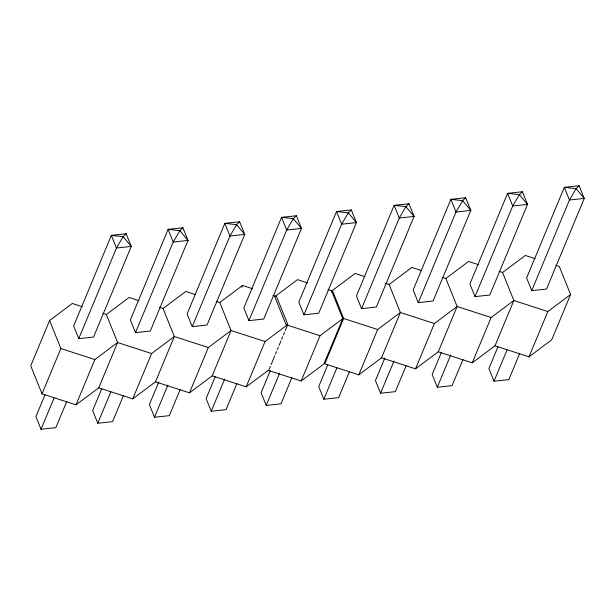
<?xml version="1.0" encoding="UTF-8"?>
<svg xmlns="http://www.w3.org/2000/svg" width="615" height="615" viewBox="0 0 615 615"><rect width="100%" height="100%" fill="white"/><g stroke="black" fill="none" stroke-linecap="round" stroke-linejoin="round"><path stroke-width="0.92" d="M82.179 306.67L72.339 303.479L49.607 320.492L30.75 365.802L42.02 393.831L76.014 404.847L98.746 387.827L117.603 342.524L106.334 314.496L102.759 313.335M42.02 393.831L60.877 348.528L49.607 320.492M45.003 394.799L35.931 416.578L41.044 429.247L55.842 427.663L66.728 401.526M41.044 429.247L54.105 397.882M78.766 338.634L116.481 248.022L123.138 236.683L126.167 233.769L131.279 246.438L93.565 337.051L78.766 338.634L73.654 325.965L111.369 235.353L126.167 233.769M76.014 404.847L94.871 359.537L117.603 342.524L151.605 353.54L174.329 336.52L208.331 347.536L231.063 330.524L265.057 341.54L287.789 324.52L276.519 296.492L272.945 295.331M101.729 388.795L92.657 410.574L97.777 423.243L112.576 421.659L123.454 395.522M97.777 423.243L110.831 391.878M135.492 332.63L173.207 242.026L179.864 230.679L182.893 227.773L188.006 240.442L150.291 331.055L135.492 332.63L130.38 319.961L168.095 229.357L182.893 227.773M98.746 387.827L132.74 398.843L151.605 353.54M132.74 398.843L155.472 381.83L174.329 336.52L163.067 308.492L159.485 307.331M158.816 381.923L149.391 404.578L154.503 417.247L169.302 415.663L180.18 389.526M154.503 417.247L167.918 385.005M192.218 326.634L229.941 236.022L236.598 224.675L239.619 221.769L244.739 234.438L207.017 325.051L192.218 326.634L187.106 313.965L224.821 223.353L239.619 221.769M155.472 381.83L189.474 392.847L208.331 347.536M241.795 287.22L242.525 285.475L252.365 288.666M189.474 392.847L212.198 375.827L231.063 330.524L219.793 302.488L216.211 301.335M215.181 376.795L206.117 398.574L211.229 411.243L226.028 409.659L236.906 383.522M211.229 411.243L224.652 379.009M248.944 320.63L286.667 230.018L293.324 218.679L296.353 215.765L301.465 228.434L263.743 319.047L248.944 320.63L243.832 307.961L281.555 217.349L296.353 215.765M212.198 375.827L246.2 386.843L265.057 341.54M269.293 368.954L270.377 366.34M271.107 364.595L274.728 355.885M275.459 354.14L276.542 351.526M277.273 349.789L278.357 347.175M279.087 345.43L280.894 341.071M281.624 339.334L282.708 336.72M283.438 334.975L284.522 332.361M285.252 330.616L287.059 326.265M270.162 370.96L261.091 392.747L266.21 405.416L281.001 403.824L291.879 377.687M266.21 405.416L279.625 373.174M303.925 314.803L341.64 224.191L348.298 212.844L351.326 209.93L356.439 222.599L318.724 313.212L303.925 314.803L298.813 302.134L336.528 211.522L351.326 209.93M331.67 292.225L332.392 290.48L355.124 273.46L364.964 276.65M268.079 370.299L301.173 381.008L320.031 335.705L342.755 318.67L331.493 290.641L327.91 289.481M342.755 318.67L323.897 363.98L301.173 381.008M332.392 290.48L343.662 318.509L324.805 363.819L358.799 374.827L381.531 357.815L400.388 312.512L389.126 284.476L385.543 283.315M327.787 364.78L318.716 386.566L323.828 399.235L338.634 397.651L349.512 371.514M323.828 399.235L336.889 367.87M361.551 308.622L399.266 218.01L405.923 206.663L408.952 203.757L414.064 216.426L376.349 307.039L361.551 308.622L356.439 295.953L394.154 205.341L408.952 203.757M358.799 374.827L377.664 329.525L400.388 312.512L434.39 323.521L457.122 306.508L491.116 317.525L513.848 300.504L547.842 311.521L570.574 294.508L559.304 266.472L555.729 265.319M384.875 357.907L375.45 380.562L380.562 393.231L395.36 391.647L406.238 365.51M380.562 393.231L393.977 360.997M418.277 302.618L455.992 212.006L462.657 200.667L465.678 197.753L470.798 210.422L433.075 301.035L418.277 302.618L413.165 289.949L450.88 199.337L465.678 197.753M381.531 357.815L415.532 368.831L434.39 323.521M415.532 368.831L438.257 351.811L457.122 306.508L445.852 278.48L442.27 277.319M441.239 352.779L432.176 374.558L437.288 387.227L452.087 385.643L462.964 359.506M437.288 387.227L450.703 354.993M475.003 296.615L512.726 206.01L519.383 194.663L522.412 191.757L527.524 204.426L489.801 295.039L475.003 296.615L469.891 283.946L507.613 193.341L522.412 191.757M438.257 351.811L472.259 362.827L491.116 317.525M472.259 362.827L494.99 345.815L513.848 300.504L502.578 272.476L499.003 271.315M497.966 346.775L488.902 368.562L494.014 381.231L508.813 379.647L519.698 353.51M494.014 381.231L507.075 349.866M531.737 290.618L569.452 200.006L576.109 188.667L579.138 185.753L584.25 198.422L546.535 289.035L531.737 290.618L526.617 277.949L564.339 187.337L579.138 185.753M494.99 345.815L528.985 356.831L547.842 311.521M570.574 294.508L551.716 339.811L528.985 356.831M106.334 314.496L129.065 297.476L138.905 300.666M163.067 308.492L185.792 291.479L195.639 294.662M219.793 302.488L242.525 285.475M246.2 386.843L268.932 369.823M389.126 284.476L411.85 267.464L421.698 270.654M445.852 278.48L468.584 261.46L478.424 264.65M502.578 272.476L525.31 255.463L535.15 258.646M307.339 282.823L297.499 279.641L274.774 296.676L286.044 324.705L320.031 335.705M343.662 318.509L377.664 329.525M60.877 348.528L94.871 359.537M131.279 246.438L116.481 248.022L111.369 235.353L123.138 236.683L131.279 246.438M188.006 240.442L173.207 242.026L168.095 229.357L179.864 230.679L188.006 240.442M244.739 234.438L229.941 236.022L224.821 223.353L236.598 224.675L244.739 234.438M301.465 228.434L286.667 230.018L281.555 217.349L293.324 218.679L301.465 228.434M356.439 222.599L341.64 224.191L336.528 211.522L348.298 212.844L356.439 222.599M414.064 216.426L399.266 218.01L394.154 205.341L405.923 206.663L414.064 216.426M470.798 210.422L455.992 212.006L450.88 199.337L462.657 200.667L470.798 210.422M527.524 204.426L512.726 206.01L507.613 193.341L519.383 194.663L527.524 204.426M584.25 198.422L569.452 200.006L564.339 187.337L576.109 188.667L584.25 198.422"/></g></svg>
